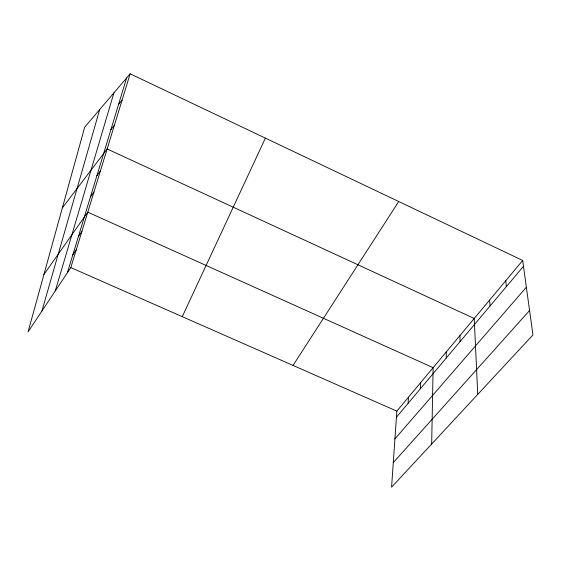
<?xml version="1.0" encoding="UTF-8"?>
<svg xmlns="http://www.w3.org/2000/svg" width="561" height="561" viewBox="0 0 561 561"><rect width="100%" height="100%" fill="white"/><g stroke="black" fill="none" stroke-linecap="round" stroke-linejoin="round"><path stroke-width="0.84" d="M431.675 444.017L433.134 367.679L87.775 212.17L43.947 274.455M420.315 388.829L420.547 382.749M408.127 403.303L408.457 397.223M522.677 260.465L396.844 411.129L391.578 487.193L532.95 334.952L522.677 260.465L130.152 73.807L84.704 127.144L28.05 331.902L70.805 267.583L130.152 73.807M41.914 311.046L99.704 109.535M55.266 290.963L113.911 92.867M67.404 272.695L126.625 77.944M182.262 316.656L265.388 138.118M293.045 365.428L398.717 201.518M72.804 254.946L76.226 249.883M78.435 236.426L81.878 231.434M90.461 196.876L93.939 192.044M96.892 175.726L100.384 170.993M62.376 207.85L107.137 148.96L474.227 318.48L477.734 394.418M110.91 129.626L114.43 125.152M118.567 104.451L122.095 100.131M396.424 417.216L523.476 266.293M394.923 438.884L526.365 287.239M393.282 462.629L529.577 310.514M70.805 267.583L396.844 411.129M505.756 280.724L506.366 286.622M489.62 300.044L490.062 305.99M459.936 335.59L460.069 341.614M446.247 351.971L446.254 358.023"/></g></svg>
